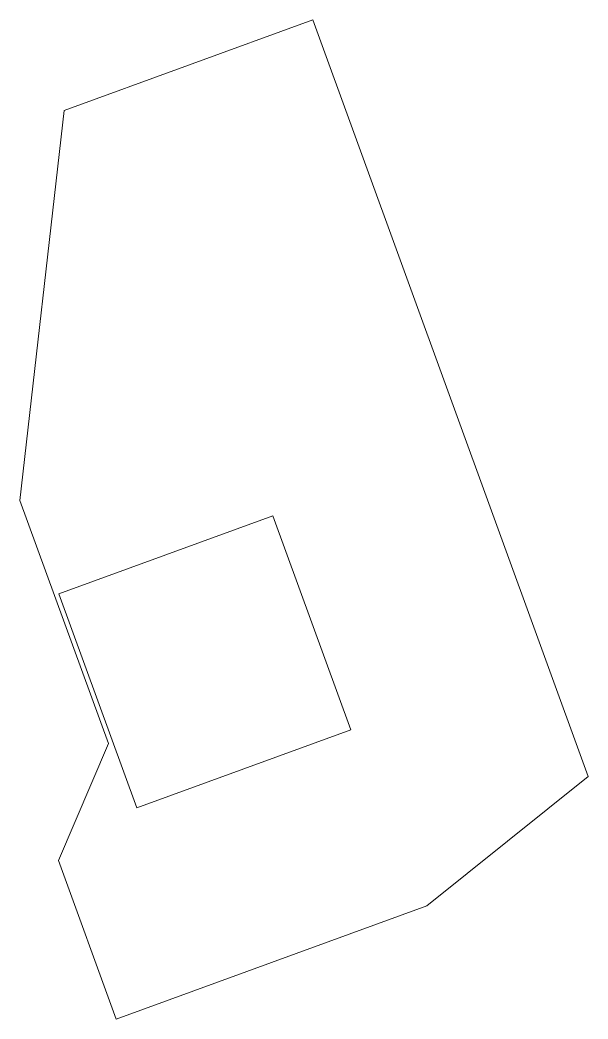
# Model space of a CAD drawing. Header units: millimetres. Extents: x 58.5 to 88.5, y -64 to -11.4.
import ezdxf

# ---------------------------------------------------------------- set-up
doc = ezdxf.new("R2010")
doc.units = ezdxf.units.MM

msp = doc.modelspace()

# ---------------------------------------------------------------- linework, layer by layer
at = {"color": 7, "linetype": 'Continuous', "lineweight": 15}
for p, q in [((73.965, -11.372), (60.856, -16.144)), ((88.475, -51.238), (73.965, -11.372)), ((60.856, -16.144), (58.527, -36.698)), ((58.527, -36.698), (63.188, -49.502)), ((71.86, -37.513), (60.584, -41.617)), ((75.964, -48.79), (71.86, -37.513)), ((60.584, -41.617), (64.688, -52.894)), ((64.688, -52.894), (75.964, -48.79)), ((63.188, -49.502), (60.553, -55.673)), ((79.982, -58.061), (88.475, -51.238)), ((60.553, -55.673), (63.593, -64.026)), ((63.593, -64.026), (79.982, -58.061))]:
    msp.add_line(p, q, dxfattribs=at)

doc.saveas('drawing.dxf')
